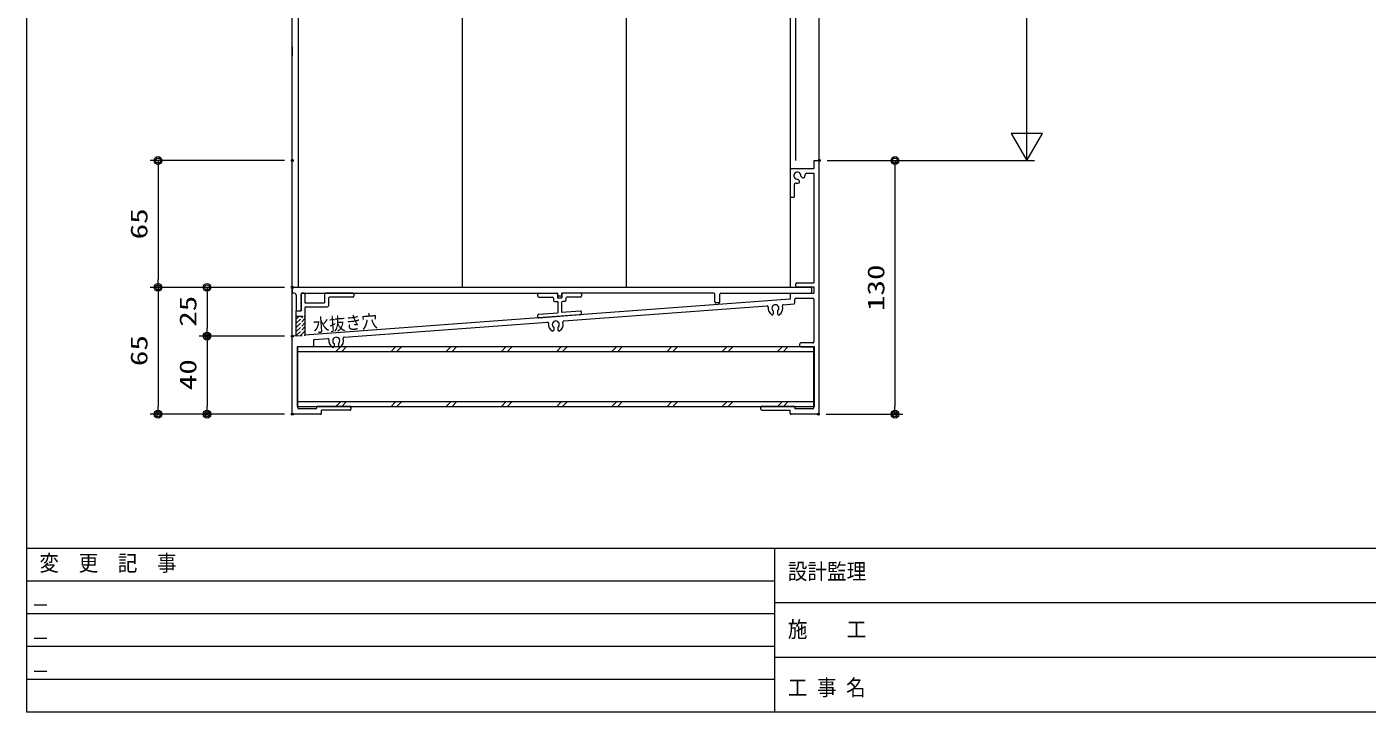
# Model space of a CAD drawing. Units: millimetres, scale not verified. Extents: x -791 to 791, y -562 to 562.
# Drawn here: x -791 to -104, y -562 to -211 of the extents above; entities that cross this region are included whole.
import ezdxf
from ezdxf.enums import TextEntityAlignment as Align

# ---------------------------------------------------------------- set-up
doc = ezdxf.new("R2010")
doc.units = ezdxf.units.MM
doc.header["$LTSCALE"] = 2
doc.header["$PDMODE"] = 32
doc.header["$PDSIZE"] = 1
for name, pattern in [('DASHED1', [1.8, 1.2, -0.6]), ('DASHED2', [3, 2, -1]), ('DASHED3', [4, 3, -1])]:
    doc.linetypes.add(name, pattern=pattern)
for name, color, linetype, lineweight in [('0-0__0-6_TITLE_WAKU', 7, 'Continuous', 9), ('0-2_USERZ', 3, 'Continuous', 9), ('0-3_F-1', 7, 'Continuous', 9), ('0-4__0-0_', 7, 'Continuous', 9), ('0-5__0-1_ADD_LINE', 4, 'DASHED3', 9), ('0-6__0-0_0', 3, 'Continuous', 9), ('0-7_0', 7, 'Continuous', 9), ('0-8_DEFPOINTS', 1, 'Continuous', 9), ('0-9_ADD_LINE', 7, 'DASHED1', 9), ('0-A_YSS_ZEN', 6, 'Continuous', 9)]:
    doc.layers.add(name, color=color, linetype=linetype, lineweight=lineweight)
doc.styles.add('ＭＳ ゴシック', font='')
doc.styles.get('ＭＳ ゴシック').set_extended_font_data('MS Gothic')

# ---------------------------------------------------------------- blocks, each defined once
blk = doc.blocks.new('図枠')
at = {"layer": '0-0__0-6_TITLE_WAKU'}
for p, q in [((1069.738, 84), (0, 84)), ((382.979, 84), (382.979, 0)), ((382.979, 67.2), (0, 67.2)), ((921.18, 56), (382.979, 56)), ((382.979, 50.4), (0, 50.4)), ((382.979, 33.6), (0, 33.6)), ((921.18, 28), (382.979, 28)), ((382.979, 16.8), (0, 16.8))]:
    blk.add_line(p, q, dxfattribs=at)
at = {"layer": '0-3_F-1'}
blk.add_lwpolyline([(1581.2, 0), (0, 0), (0, 1124), (1581.2, 1124)], close=True, dxfattribs=at)
at = {"layer": '0-0__0-6_TITLE_WAKU', "style": 'ＭＳ ゴシック', "width": 0.9}
for s, p in [('変\u3000更\u3000記\u3000事', (6.437, 69.881)), ('設計監理', (389.891, 65.618)), ('施\u3000\u3000工', (389.891, 35.897)), ('工', (389.891, 6.11)), ('事', (404.785, 6.11)), ('名', (419.678, 6.11))]:
    blk.add_text(s, height=8.182, dxfattribs=at).set_placement(p, align=Align.BOTTOM_LEFT)
blk = doc.blocks.new('DOT1')
at = {"layer": '0-7_0'}
blk.add_line((0, 0), (-2, 0), dxfattribs=at)
for radius in [1, 0.65]:
    blk.add_circle((0, 0), radius, dxfattribs=at)
blk = doc.blocks.new('A$C0DA7367A')
at = {"layer": '0-4__0-0_'}
for p, q in [((510.4, 252), (534.4, 252)), ((510.4, 223), (510.4, 252)), ((534.4, 260), (534.4, 252)), ((534.4, 260), (540, 260)), ((540, 1), (540, 260)), ((514.4, 223), (514.4, 235.34)), ((518.059, 240.829), (519.328, 239.561)), ((521.171, 243.941), (522.439, 242.672)), ((525.2, 245), (525.2, 244.4)), ((527.2, 247), (534.4, 247)), ((534.4, 247), (534.4, 134.6)), ((513.4, 222), (511.4, 222)), ((0, 130), (0, 124)), ((531, 130), (0, 130)), ((2, 124), (0, 124)), ((9, 124), (9, 106)), ((9, 124), (272, 124)), ((12, 124), (10, 124)), ((62, 124), (34, 124)), ((252.6, 124), (270.6, 124)), ((272, 122), (272, 124)), ((432, 124), (276, 124)), ((276, 122), (276, 124)), ((295.2, 124), (277.2, 124)), ((439, 124), (531, 124)), ((510, 124), (510, 117.76)), ((510, 124), (534.4, 124)), ((516, 131.6), (516, 133.6)), ((517, 134.6), (534.4, 134.6)), ((517, 130.6), (534.4, 130.6)), ((532, 129), (532, 125)), ((534.4, 130.6), (534.4, 124)), ((4, 122), (4, 106)), ((9, 123), (9, 106)), ((13, 123), (13, 114)), ((510, 117.76), (13, 80.963)), ((13, 114), (33, 114)), ((14, 110), (36, 110)), ((33, 123), (33, 114)), ((37, 119), (37, 111)), ((62, 120), (38, 120)), ((63, 123), (63, 121)), ((251.6, 121), (251.6, 123)), ((252.6, 120), (266.6, 120)), ((267.6, 119), (267.6, 116.4)), ((268.6, 115.4), (271.9, 115.4)), ((271.6, 123), (271.6, 119.4)), ((271.6, 119.4), (276.2, 119.4)), ((271.9, 115.4), (271.9, 104.012)), ((275, 121), (273, 121)), ((275.9, 114.4), (275.9, 104.31)), ((276.2, 123), (276.2, 119.4)), ((279.2, 115.4), (276.9, 115.4)), ((278.12, 95.578), (486.437, 111.002)), ((280.2, 119), (280.2, 116.4)), ((295.2, 120), (281.2, 120)), ((296.2, 123), (296.2, 121)), ((433, 115), (433, 123)), ((437, 114), (434, 114)), ((438, 115), (438, 123)), ((503.12, 112.237), (514.074, 113.048)), ((515, 114.045), (515, 118)), ((516, 119), (533.4, 119)), ((534.4, 118), (534.4, 74)), ((4, 106), (9, 106)), ((4, 80.296), (4, 106)), ((4, 106), (9, 106)), ((13, 109), (13, 80.963)), ((251.6, 99.563), (251.6, 101.569)), ((252.526, 102.566), (271.9, 104.012)), ((295.274, 101.745), (252.674, 98.566)), ((295.126, 105.745), (275.9, 104.31)), ((296.2, 102.742), (296.2, 104.748)), ((492.8, 105.778), (492.8, 102.855)), ((497.2, 105.778), (497.2, 102.855)), ((53.12, 78.919), (261.437, 94.343)), ((267.8, 89.119), (267.8, 86.196)), ((272.2, 89.119), (272.2, 86.196)), ((4, 80.296), (0, 80)), ((0, 1), (0, 80)), ((5.6, 6.6), (5.6, 69)), ((20.6, 69), (5.6, 69)), ((21.6, 75.657), (21.6, 70)), ((22.526, 76.654), (36.437, 77.684)), ((42.8, 72.46), (42.8, 69.537)), ((47.2, 72.46), (47.2, 69.537)), ((520, 70), (520, 72)), ((533.4, 73), (521, 73)), ((521, 69), (534.4, 69)), ((534.4, 6.6), (534.4, 69)), ((29, 0), (1, 0)), ((24, 5.6), (6.6, 5.6)), ((25, 6.6), (25, 8)), ((59, 8), (25, 8)), ((30, 1), (30, 4)), ((59, 4), (30, 4)), ((60, 7), (60, 5)), ((480, 5), (480, 7)), ((514, 8), (481, 8)), ((481, 4), (510, 4)), ((510, 1), (510, 4)), ((539, 0), (511, 0)), ((515, 7), (515, 5.6)), ((533.4, 5.6), (515, 5.6))]:
    blk.add_line(p, q, dxfattribs=at)
at = {"layer": '0-4__0-0_', "linetype": 'DASHED3'}
for p, q in [((4, 100.351), (13, 100.351)), ((4, 80.296), (13.012, 80.963))]:
    blk.add_line(p, q, dxfattribs=at)
at = {"layer": '0-4__0-0_'}
for centre, radius, start, end in [((517.6, 244.4), 3.6, 352.66815, 277.33061), ((516, 235.34), 1.6, 79.98389, 180), ((517.6, 244.4), 7.6, 259.98441, 275.70361), ((518.196, 238.43), 1.6, 275.70361, 45), ((523.57, 243.804), 1.6, 225, 354.29614), ((517.6, 244.4), 7.6, 354.29514, 0.22856), ((527.2, 245), 2, 90, 180), ((511.4, 223), 1, 180, 270), ((513.4, 223), 1, 270, 0), ((2, 122), 2, 0, 90), ((10, 123), 1, 90, 180), ((12, 123), 1, 0, 90), ((34, 123), 1, 90, 180), ((62, 123), 1, 0, 90), ((252.6, 123), 1, 90, 180), ((270.6, 123), 1, 0, 90), ((277.2, 123), 1, 90, 180), ((295.2, 123), 1, 0, 90), ((432, 123), 1, 0, 90), ((439, 123), 1, 90, 180), ((517, 133.6), 1, 90, 180), ((517, 131.6), 1, 180, 270), ((531, 129), 1, 0, 90), ((531, 125), 1, 270, 0), ((14, 109), 1, 90, 180), ((36, 111), 1, 270, 0), ((38, 119), 1, 90, 180), ((62, 121), 1, 270, 0), ((252.6, 121), 1, 180, 270), ((266.6, 119), 1, 0, 90), ((268.6, 116.4), 1, 180, 270), ((273, 122), 1, 180, 270), ((275, 122), 1, 270, 0), ((276.9, 114.4), 1, 90, 180), ((279.2, 116.4), 1, 270, 0), ((281.2, 119), 1, 90, 180), ((295.2, 121), 1, 270, 0), ((434, 115), 1, 180, 270), ((437, 115), 1, 270, 0), ((486.511, 110.005), 1, 350.78555, 94.23477), ((495, 108.628), 3.6, 307.66972, 232.33028), ((495, 108.628), 7.6, 299.00243, 17.68123), ((503.194, 111.24), 1, 94.23418, 197.68295), ((514, 114.045), 1, 274.23477, 0), ((516, 118), 1, 90, 180), ((533.4, 118), 1, 0, 90), ((252.6, 101.569), 1, 94.26675, 180), ((252.6, 99.563), 1, 180, 274.26875), ((295.2, 104.748), 1, 0, 94.26875), ((295.2, 102.742), 1, 274.26675, 0), ((495, 108.628), 7.6, 170.78767, 240.99757), ((491.8, 102.855), 1, 240.99876, 0), ((498.2, 102.855), 1, 180, 299.00124), ((261.511, 93.346), 1, 350.78523, 94.23477), ((270, 91.969), 7.6, 170.78767, 240.99757), ((266.8, 86.196), 1, 240.99701, 0), ((270, 91.969), 3.6, 307.66972, 232.33028), ((273.2, 86.196), 1, 180, 299.00299), ((270, 91.969), 7.6, 299.00243, 17.68123), ((278.194, 94.581), 1, 94.23418, 197.68356), ((20.6, 70), 1, 270, 0), ((22.6, 75.657), 1, 94.23477, 180), ((36.511, 76.687), 1, 350.78516, 94.23477), ((45, 75.31), 7.6, 170.78555, 240.99757), ((41.8, 69.537), 1, 240.99788, 0), ((45, 75.31), 3.6, 307.66972, 232.33028), ((48.2, 69.537), 1, 180, 299.00212), ((45, 75.31), 7.6, 299.00243, 17.68231), ((53.194, 77.922), 1, 94.23418, 197.68356), ((521, 72), 1, 90, 180), ((521, 70), 1, 180, 270), ((533.4, 74), 1, 270, 0), ((533.4, 74), 1, 270, 0), ((1, 1), 1, 180, 270), ((6.6, 6.6), 1, 180, 270), ((24, 6.6), 1, 270, 0), ((29, 1), 1, 270, 0), ((59, 7), 1, 0, 90), ((59, 5), 1, 270, 0), ((481, 7), 1, 90, 180), ((481, 5), 1, 180, 270), ((511, 1), 1, 180, 270), ((514, 7), 1, 0, 90), ((533.4, 6.6), 1, 270, 0), ((539, 1), 1, 270, 0)]:
    blk.add_arc(centre, radius, start, end, dxfattribs=at)
at = {"layer": '0-5__0-1_ADD_LINE', "color": 2}
for p, q in [((4, 93.201), (11.15, 100.351)), ((4, 97.444), (6.907, 100.351)), ((4, 88.958), (13, 97.958)), ((4, 84.716), (13, 93.716)), ((4, 80.473), (13, 89.473)), ((8.391, 80.621), (13, 85.23))]:
    blk.add_line(p, q, dxfattribs=at)
at = {"layer": '0-9_ADD_LINE'}
for p, q in [((9, 106), (9, 124)), ((12, 124), (9, 124)), ((29.996, 1), (29.996, 3.998)), ((58.992, 3.998), (29.996, 3.998)), ((59.992, 6.598), (59.992, 4.998)), ((480.95, 3.998), (509.946, 3.998))]:
    blk.add_line(p, q, dxfattribs=at)
for centre, radius, start, end in [((523.946, 125.686), 6, 25.37688, 25.37689), ((22.396, 7.598), 6, 1.03436, 1.07945), ((28.996, 1), 1, 270, 0), ((58.992, 6.598), 1, 0, 90), ((58.992, 4.998), 1, 270, 0), ((510.946, 1), 1, 180, 270), ((517.546, 7.598), 6, 178.92029, 178.96536)]:
    blk.add_arc(centre, radius, start, end, dxfattribs=at)
at = {"layer": '0-5__0-1_ADD_LINE', "color": 7, "style": 'ＭＳ ゴシック', "width": 0.9}
blk.add_text('水抜き穴', height=13.47, rotation=4.23, dxfattribs=at).set_placement((22.112, 80.152), align=Align.BOTTOM_LEFT)
blk = doc.blocks.new('ALW1')
at = {"layer": '0-7_0'}
blk.add_line((0, 0), (-2, 0), dxfattribs=at)
blk.add_lwpolyline([(-0.6928, -0.4), (0, 0), (-0.6928, 0.4)], close=True, dxfattribs=at)

msp = doc.modelspace()

# ---------------------------------------------------------------- linework, layer by layer
at = {"layer": '0-2_USERZ'}
for p, q in [((-651.579, 82.437), (-651.579, -344.224)), ((-567.578, 82.437), (-567.578, -344.224)), ((-483.578, 82.437), (-483.578, -344.224)), ((-399.577, 82.437), (-399.577, -344.224)), ((-658.577, -279.224), (-727.368, -279.224)), ((-380.577, -279.224), (-341.814, -279.224)), ((-723.368, -283.224), (-723.368, -340.224)), ((-345.814, -283.224), (-345.814, -405.224)), ((-658.577, -344.224), (-727.368, -344.224)), ((-658.577, -344.224), (-727.368, -344.224)), ((-723.368, -348.224), (-723.368, -405.224)), ((-658.577, -344.224), (-702.281, -344.224)), ((-698.281, -348.224), (-698.281, -365.224)), ((-658.577, -369.224), (-702.281, -369.224)), ((-658.577, -369.224), (-702.281, -369.224)), ((-698.281, -373.224), (-698.281, -405.224)), ((-632.261, -377.024), (-629.961, -374.724)), ((-629.261, -377.024), (-626.961, -374.724)), ((-603.977, -377.024), (-601.677, -374.724)), ((-600.977, -377.024), (-598.677, -374.724)), ((-575.693, -377.024), (-573.393, -374.724)), ((-572.693, -377.024), (-570.393, -374.724)), ((-547.408, -377.024), (-545.108, -374.724)), ((-544.408, -377.024), (-542.108, -374.724)), ((-519.124, -377.024), (-516.824, -374.724)), ((-516.124, -377.024), (-513.824, -374.724)), ((-490.84, -377.024), (-488.54, -374.724)), ((-487.84, -377.024), (-485.54, -374.724)), ((-462.555, -377.024), (-460.255, -374.724)), ((-459.555, -377.024), (-457.255, -374.724)), ((-434.271, -377.024), (-431.971, -374.724)), ((-431.271, -377.024), (-428.971, -374.724)), ((-405.987, -377.024), (-403.687, -374.724)), ((-402.987, -377.024), (-400.687, -374.724)), ((-632.261, -405.224), (-629.961, -402.924)), ((-629.261, -405.224), (-626.961, -402.924)), ((-603.977, -405.224), (-601.677, -402.924)), ((-600.977, -405.224), (-598.677, -402.924)), ((-575.693, -405.224), (-573.393, -402.924)), ((-572.693, -405.224), (-570.393, -402.924)), ((-547.408, -405.224), (-545.108, -402.924)), ((-544.408, -405.224), (-542.108, -402.924)), ((-519.124, -405.224), (-516.824, -402.924)), ((-516.124, -405.224), (-513.824, -402.924)), ((-490.84, -405.224), (-488.54, -402.924)), ((-487.84, -405.224), (-485.54, -402.924)), ((-462.555, -405.224), (-460.255, -402.924)), ((-459.555, -405.224), (-457.255, -402.924)), ((-434.271, -405.224), (-431.971, -402.924)), ((-431.271, -405.224), (-428.971, -402.924)), ((-405.987, -405.224), (-403.687, -402.924)), ((-402.987, -405.224), (-400.687, -402.924)), ((-658.577, -409.224), (-727.368, -409.224)), ((-658.577, -409.224), (-702.281, -409.224)), ((-381.077, -409.224), (-341.814, -409.224))]:
    msp.add_line(p, q, dxfattribs=at)
msp.add_lwpolyline([(-652.077, -374.725), (-652.077, -405.224), (-387.077, -405.224), (-387.077, -374.724), (-652.077, -374.724)], dxfattribs=at)
for points in [[(-652.077, -377.024), (-387.077, -377.024), (-387.077, -374.724), (-652.077, -374.724)], [(-652.077, -405.224), (-387.077, -405.224), (-387.077, -402.924), (-652.077, -402.924)]]:
    msp.add_lwpolyline(points, close=True, dxfattribs=at)
at = {"layer": '0-2_USERZ', "linetype": 'DASHED2'}
for points in [[(-652.077, -377.024), (-387.077, -377.024), (-387.077, -374.724), (-652.077, -374.724)], [(-652.077, -405.224), (-387.077, -405.224), (-387.077, -402.924), (-652.077, -402.924)]]:
    msp.add_lwpolyline(points, close=True, dxfattribs=at)
at = {"layer": '0-5__0-1_ADD_LINE', "linetype": 'Continuous'}
msp.add_line((-654.552, -225.495), (-654.552, -220.906), dxfattribs=at)
at = {"layer": '0-6__0-0_0'}
for p, q in [((-654.577, -369.224), (-654.577, -181.284)), ((-396.567, -279.224), (-396.567, -181.284)), ((-384.577, -279.224), (-384.577, -181.284))]:
    msp.add_line(p, q, dxfattribs=at)
at = {"layer": '0-8_DEFPOINTS'}
for p in [(-654.577, -279.224), (-384.577, -279.224), (-384.577, -279.224), (-723.368, -344.224), (-654.577, -344.224), (-698.281, -369.224), (-654.577, -369.224), (-723.368, -409.224), (-698.281, -409.224), (-654.577, -409.224), (-385.077, -409.224), (-345.814, -409.224)]:
    msp.add_point(p, dxfattribs=at)
at = {"layer": '0-A_YSS_ZEN'}
for p, q in [((-278.325, -239.224), (-278.325, 42.437)), ((-380.577, -279.224), (-274.325, -279.224))]:
    msp.add_line(p, q, dxfattribs=at)

# ---------------------------------------------------------------- block references
at = {"layer": '0-2_USERZ'}
msp.add_blockref('図枠', (-790.6, -562), dxfattribs=at)
at = {"layer": '0-2_USERZ', "xscale": 2, "yscale": 2}
for p, rotation in [((-723.368, -279.224), 90), ((-345.814, -279.224), 90), ((-723.368, -344.224), 270), ((-723.368, -344.224), 90), ((-698.281, -344.224), 90), ((-698.281, -369.224), 270), ((-698.281, -369.224), 90), ((-723.368, -409.224), 270), ((-698.281, -409.224), 270), ((-345.814, -409.224), 270)]:
    msp.add_blockref('DOT1', p, dxfattribs=dict(at, rotation=rotation))
at = {"layer": '0-2_USERZ', "xscale": 0.5, "yscale": 0.5}
msp.add_blockref('A$C0DA7367A', (-654.577, -409.224), dxfattribs=at)
at = {"layer": '0-A_YSS_ZEN', "xscale": 20, "yscale": 20, "rotation": 270}
msp.add_blockref('ALW1', (-278.325, -279.224), dxfattribs=at)

# ---------------------------------------------------------------- texts
at = {"layer": '0-0__0-6_TITLE_WAKU', "color": 6, "style": 'ＭＳ ゴシック', "width": 1.5}
for p in [(-787.763, -508.256), (-787.763, -525.277), (-787.763, -542.298)]:
    msp.add_text('_', height=8.182, dxfattribs=at).set_placement(p, align=Align.BOTTOM_LEFT)
at = {"layer": '0-2_USERZ', "style": 'ＭＳ ゴシック', "width": 1.35}
for s, p in [('65', (-726.202, -319.631)), ('130', (-348.649, -356.374)), ('25', (-701.116, -364.439)), ('65', (-726.202, -384.632)), ('40', (-701.116, -396.939))]:
    msp.add_text(s, height=8.666, rotation=90, dxfattribs=at).set_placement(p, align=Align.BOTTOM_LEFT)

doc.saveas('drawing.dxf')
